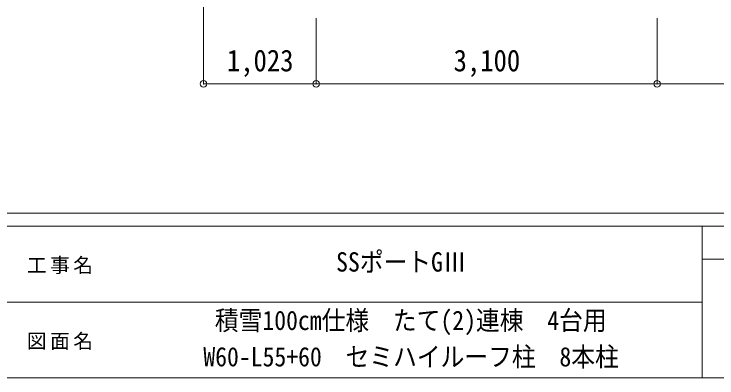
# Model space of a CAD drawing. Units: millimetres at full size, sheet at 1:60. Extents: x -16864 to 16864, y -11640 to 11640.
# Drawn here: x -856 to 5535, y -11640 to -8329 of the extents above; entities that cross this region are included whole.
import ezdxf
from ezdxf.enums import TextEntityAlignment as Align

# ---------------------------------------------------------------- set-up
doc = ezdxf.new("R2010")
doc.units = ezdxf.units.MM
doc.header["$LTSCALE"] = 60
doc.header["$PDMODE"] = 32
doc.header["$PDSIZE"] = 60
doc.layers.add('0-8_TABLE1', color=6, linetype='Continuous', lineweight=9)
doc.layers.add('F-0', color=7, linetype='Continuous', lineweight=9)
doc.styles.add('ＭＳ ゴシック', font='')
doc.styles.get('ＭＳ ゴシック').set_extended_font_data('MS Gothic')

msp = doc.modelspace()

# ---------------------------------------------------------------- linework, layer by layer
at = {"layer": '0-8_TABLE1'}
for p, q in [((867.53, -8964.9), (867.53, -7762.9)), ((1890.83, -8964.9), (1890.83, -8364.9)), ((4990.83, -8964.9), (4990.83, -8364.9)), ((1890.83, -8964.9), (867.53, -8964.9)), ((4990.83, -8964.9), (1890.83, -8964.9)), ((8090.83, -8964.9), (4990.83, -8964.9))]:
    msp.add_line(p, q, dxfattribs=at)
for p in [(867.53, -8964.9), (1890.83, -8964.9), (4990.83, -8964.9)]:
    msp.add_point(p, dxfattribs=at)
at = {"layer": 'F-0', "color": 5, "lineweight": 5}
for p, q in [((-16864.12, -10140), (16015.88, -10140)), ((-16864.12, -10260), (10682.37, -10260)), ((5402.37, -10260), (5402.37, -11640)), ((5402.37, -10560), (9002.37, -10560)), ((-6897.63, -10950), (5402.37, -10950)), ((-16864.12, -11640), (16015.88, -11640))]:
    msp.add_line(p, q, dxfattribs=at)

# ---------------------------------------------------------------- texts
at = {"layer": '0-8_TABLE1', "color": 7, "style": 'ＭＳ ゴシック', "width": 0.9}
for s, p in [('1,023', (1079.18, -8909.9)), ('3,100', (3140.83, -8909.9))]:
    msp.add_text(s, height=197.9, dxfattribs=at).set_placement(p, align=Align.BOTTOM_LEFT)
at = {"layer": 'F-0', "style": 'ＭＳ ゴシック', "width": 0.9}
for s, p in [('SSポートGⅢ ', (2072.37, -10725)), ('積雪100cm仕様\u3000たて(2)連棟\u30004台用', (969.87, -11256.91)), ('W60-L55+60\u3000セミハイルーフ柱\u30008本柱', (864.87, -11587.74))]:
    msp.add_text(s, height=176, dxfattribs=at).set_placement(p, align=Align.BOTTOM_LEFT)
at = {"layer": 'F-0', "char_height": 132, "attachment_point": 7, "style": 'ＭＳ ゴシック'}
for s, insert in [('\\T1.17;工事名', (-739.42, -10695)), ('\\T1.17;図面名', (-739.42, -11385))]:
    msp.add_mtext(s, dxfattribs=dict(at, insert=insert))

doc.saveas('drawing.dxf')
